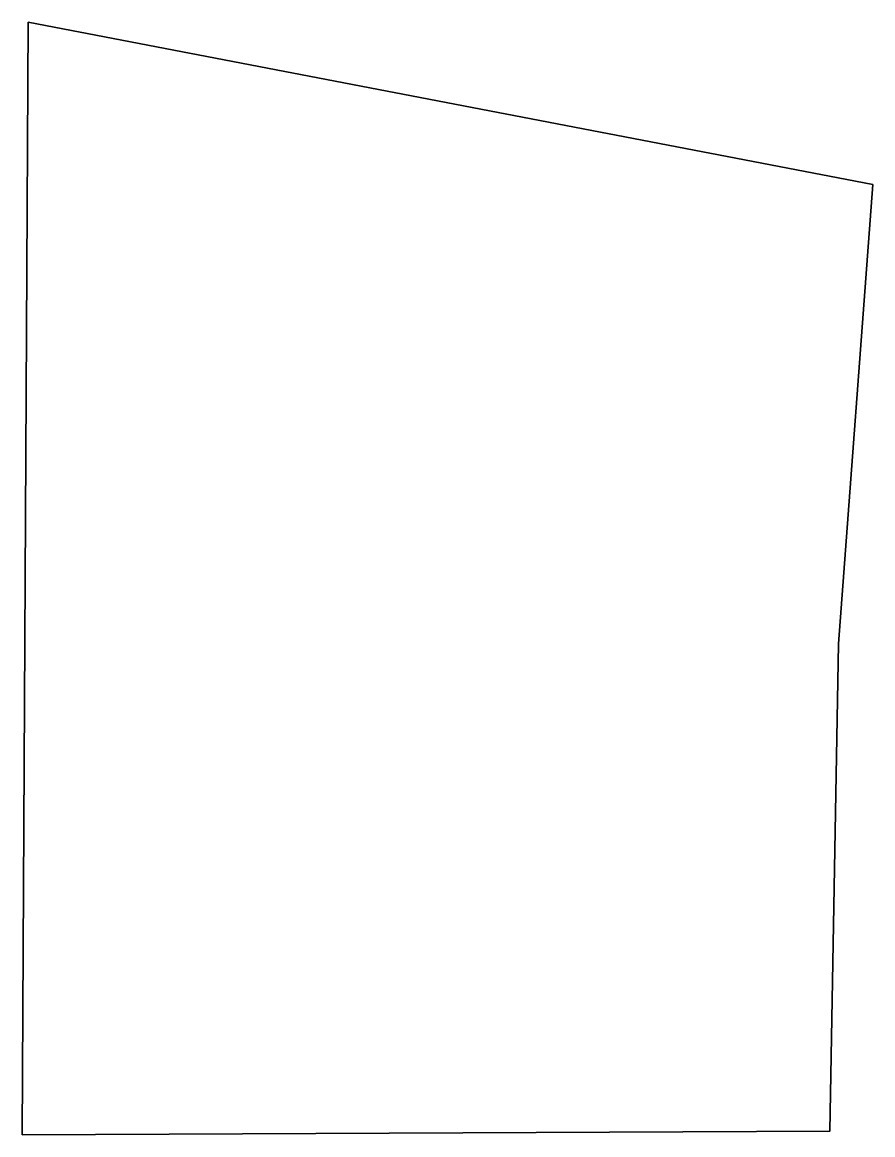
# Model space of a CAD drawing. Extents: x 0 to 2192, y -2866 to 0.
import ezdxf

# ---------------------------------------------------------------- set-up
doc = ezdxf.new("R2010")
doc.units = 0
doc.linetypes.add('Solid', pattern=[0])

msp = doc.modelspace()

# ---------------------------------------------------------------- linework, layer by layer
at = {"color": 0, "linetype": 'Solid', "lineweight": 35}
msp.add_lwpolyline([(15, 0), (2192, -418), (2104, -1601), (2081, -2857), (0, -2866), (15, 0)], close=True, dxfattribs=at)

doc.saveas('drawing.dxf')
